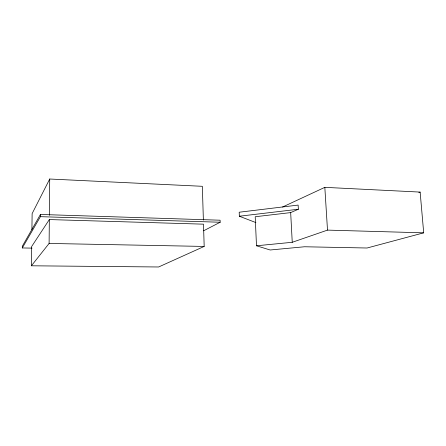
<?xml version="1.0" encoding="UTF-8"?>
<svg xmlns="http://www.w3.org/2000/svg" width="446" height="446" viewBox="0 0 446 446"><rect width="100%" height="100%" fill="white"/><g stroke="black" fill="none" stroke-linecap="round" stroke-linejoin="round"><path stroke-width="0.67" d="M31.398 265.794L49.105 243.444L49.333 219.571L203.504 224.165L204.179 246.432L158.631 266.981L31.398 265.794L31.672 246.487L49.333 219.571M49.372 215.357L49.718 179.019L202.345 186.305L203.376 220.09M32.04 248.121L22.3 247.954L40.408 216.672L40.435 214.465L220.101 220.207L220.173 222.242L203.621 230.783M31.911 229.512L32.129 213.589L49.718 179.019M22.3 247.954L22.328 246.225L40.435 214.465M282.552 207.022L324.827 187.348L420.138 192.087L423.7 232.834L367.064 248.009L304.49 246.766L270.142 249.994L256.489 245.779L255.212 216.739L290.669 212.597L298.363 209.235L298.129 205.082L239.19 212.224L239.351 216.226L255.898 222.593M418.827 192.555L420.138 192.087M256.489 245.779L292.247 242.29L327.503 230.108L423.7 232.834M239.351 216.226L298.363 209.235M49.105 243.444L204.179 246.432M40.408 216.672L220.173 222.242M324.827 187.348L327.503 230.108M290.669 212.597L292.247 242.29"/></g></svg>
